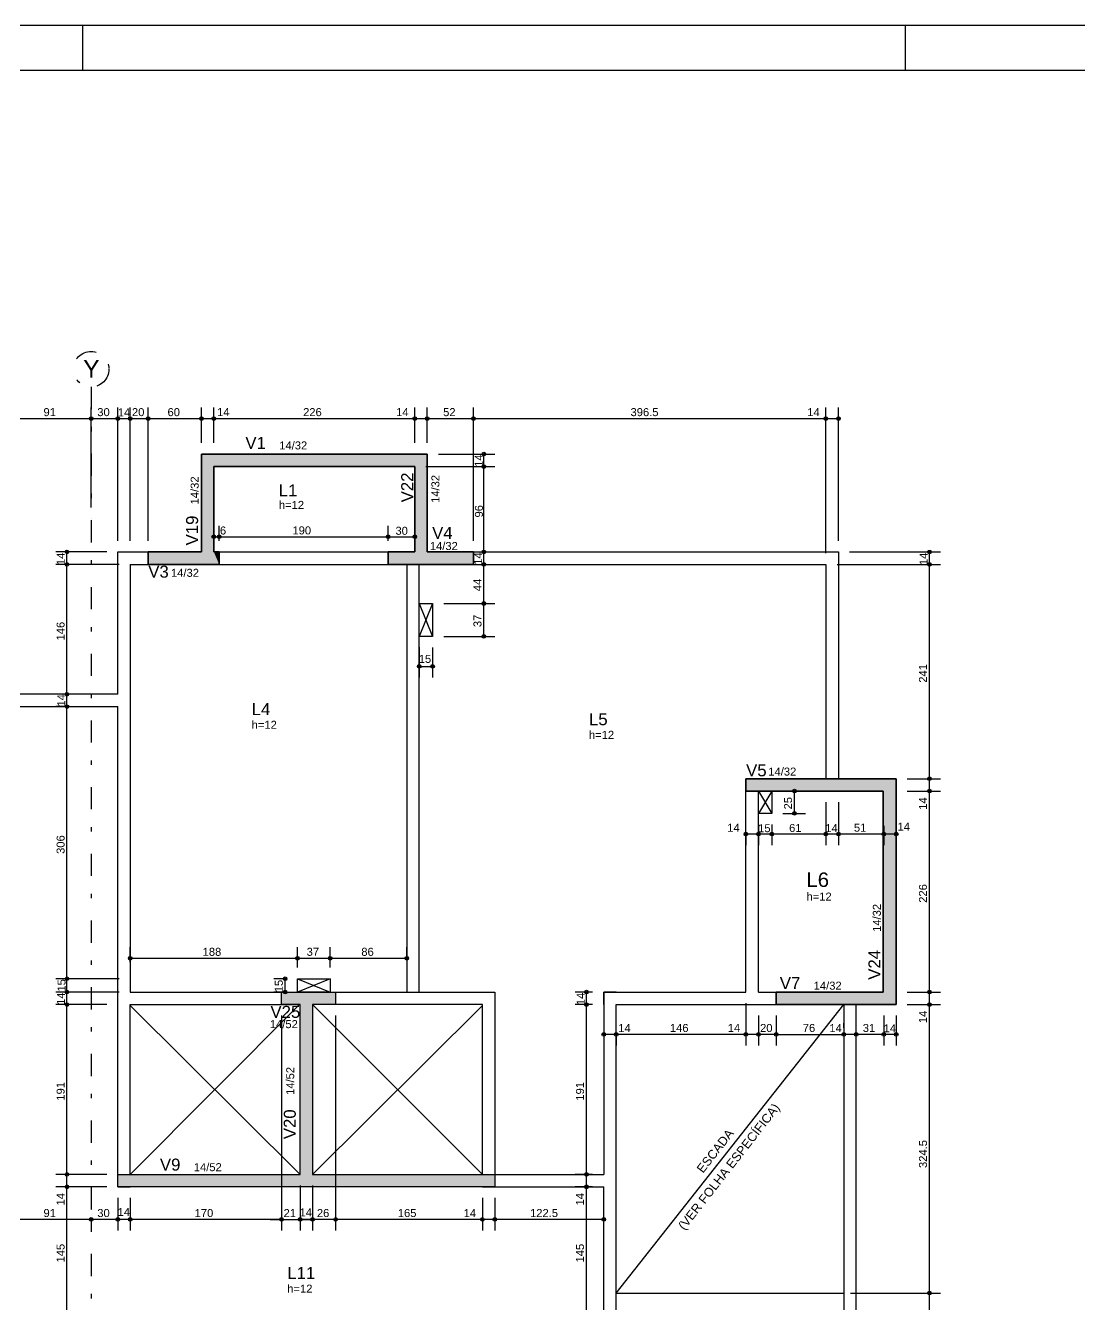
# Model space of a CAD drawing. Extents: x 0 to 119, y 0 to 84.
# Drawn here: x 25.12 to 48.82, y 55.34 to 84.1 of the extents above; entities that cross this region are included whole.
import ezdxf

# ---------------------------------------------------------------- set-up
doc = ezdxf.new("R2010")
doc.units = 0
doc.header["$MEASUREMENT"] = 0
doc.linetypes.add('ESTILO_TQS_0003', pattern=[1.5, 0.5, -0.4, 0.1, -0.5])
for name, color, linetype in [('10', 252, 'CONTINUOUS'), ('18', 6, 'CONTINUOUS'), ('25', 130, 'CONTINUOUS'), ('3', 7, 'CONTINUOUS'), ('32', 250, 'CONTINUOUS'), ('37', 7, 'CONTINUOUS'), ('38', 7, 'CONTINUOUS'), ('40', 7, 'CONTINUOUS'), ('7', 232, 'CONTINUOUS'), ('9', 8, 'CONTINUOUS')]:
    doc.layers.add(name, color=color, linetype=linetype)
doc.styles.add('TQS_ARIAL', font='arial.ttf')

msp = doc.modelspace()

# ---------------------------------------------------------------- linework, layer by layer
at = {"layer": '10', "color": 252, "linetype": 'Continuous'}
for p, q in [((34.351626, 71.98158), (33.97158, 71.98158)), ((34.27169, 71.101542), (33.97169, 70.361542)), ((33.97169, 71.101542), (34.27169, 70.361542)), ((41.901624, 66.881578), (41.601624, 66.381601)), ((41.601644, 66.881567), (41.901624, 66.381601)), ((31.971022, 62.661575), (31.231022, 62.36158)), ((31.231032, 62.66158), (31.971022, 62.361575)), ((27.47158, 58.26158), (31.28158, 62.08158)), ((31.29158, 58.26158), (27.47158, 62.06158)), ((35.39158, 58.26158), (31.57158, 62.08158)), ((31.57158, 58.26158), (35.39158, 62.06158)), ((38.401622, 55.59158), (43.521624, 62.081578)), ((38.401622, 55.59158), (43.521624, 55.59158))]:
    msp.add_line(p, q, dxfattribs=at)
for points in [[(33.97169, 70.361542), (33.97169, 71.101542), (34.27169, 71.101542), (34.27169, 70.361542), (33.97169, 70.361542)], [(41.901624, 66.381601), (41.601624, 66.381601), (41.601624, 66.881578), (41.901624, 66.881578), (41.901624, 66.381601)], [(31.231382, 62.661499), (31.971022, 62.661499), (31.971022, 62.361575), (31.231382, 62.361575), (31.231382, 62.661499)]]:
    msp.add_lwpolyline(points, dxfattribs=at)
at = {"layer": '18', "color": 6, "linetype": 'ESTILO_TQS_0003'}
msp.add_line((26.59158, 75.972553), (26.59158, 39.08876), dxfattribs=at)
msp.add_circle((26.59158, 76.372553), 0.4, dxfattribs=at)
at = {"layer": '25', "color": 130, "linetype": 'Continuous'}
for points in [[(35.19158, 72.26158), (35.19158, 71.98158), (33.27158, 71.98158), (33.27158, 72.26158), (33.87158, 72.26158), (33.87158, 74.18158), (29.35158, 74.18158), (29.35158, 72.26158), (29.47158, 72.26158), (29.47158, 71.98158), (27.87158, 71.98158), (27.87158, 72.26158), (29.07158, 72.26158), (29.07158, 74.46158), (34.15158, 74.46158), (34.15158, 72.26158), (35.19158, 72.26158)], [(41.321624, 67.16158), (44.70158, 67.16158), (44.70158, 62.08158), (42.001624, 62.08158), (42.001624, 62.36158), (44.411622, 62.36158), (44.411622, 66.88158), (41.321624, 66.88158), (41.321624, 67.161578)], [(30.87158, 62.36158), (32.09158, 62.36158), (32.09158, 62.08158), (31.57158, 62.08158), (31.57158, 58.26158), (35.67158, 58.26158), (35.67158, 57.98158), (27.19158, 57.98158), (27.19158, 58.26158), (31.29158, 58.26158), (31.29158, 62.08158), (30.87158, 62.08158), (30.87158, 62.36158)]]:
    msp.add_lwpolyline(points, dxfattribs=at)
for points in [[(29.07158, 72.26158), (29.07158, 74.46158), (29.35158, 74.18158)], [(29.35158, 74.18158), (29.07158, 74.46158), (34.15158, 74.46158)], [(33.87158, 74.18158), (29.35158, 74.18158), (34.15158, 74.46158)], [(33.87158, 72.26158), (34.15158, 74.46158), (34.15158, 72.26158)], [(33.87158, 74.18158), (34.15158, 74.46158), (33.87158, 72.26158)], [(29.35158, 72.26158), (29.07158, 72.26158), (29.35158, 74.18158)], [(27.87158, 72.26158), (29.07158, 72.26158), (27.87158, 71.98158)], [(29.07158, 72.26158), (29.47158, 71.98158), (27.87158, 71.98158)], [(29.47158, 71.98158), (29.07158, 72.26158), (29.35158, 72.26158)], [(29.47158, 72.26158), (29.47158, 71.98158), (29.35158, 72.26158)], [(33.27158, 71.98158), (33.27158, 72.26158), (33.87158, 72.26158)], [(33.27158, 71.98158), (33.87158, 72.26158), (35.19158, 71.98158)], [(33.87158, 72.26158), (34.15158, 72.26158), (35.19158, 71.98158)], [(35.19158, 71.98158), (34.15158, 72.26158), (35.19158, 72.26158)], [(41.321624, 66.88158), (41.321624, 67.16158), (44.411622, 66.88158)], [(41.321624, 67.16158), (44.70158, 67.16158), (44.411622, 66.88158)], [(44.411622, 66.88158), (44.70158, 67.16158), (44.411622, 62.36158)], [(44.70158, 67.16158), (44.70158, 62.08158), (44.411622, 62.36158)], [(31.29158, 62.08158), (30.87158, 62.08158), (32.09158, 62.36158)], [(32.09158, 62.36158), (30.87158, 62.08158), (30.87158, 62.36158)], [(31.57158, 62.08158), (31.29158, 62.08158), (32.09158, 62.36158)], [(32.09158, 62.36158), (32.09158, 62.08158), (31.57158, 62.08158)], [(44.411622, 62.36158), (44.70158, 62.08158), (42.001624, 62.08158)], [(42.001624, 62.08158), (42.001624, 62.36158), (44.411622, 62.36158)], [(31.57158, 58.26158), (31.29158, 58.26158), (31.57158, 62.08158)], [(31.29158, 58.26158), (31.29158, 62.08158), (31.57158, 62.08158)], [(27.19158, 58.26158), (31.29158, 58.26158), (27.19158, 57.98158)], [(31.29158, 58.26158), (35.67158, 57.98158), (27.19158, 57.98158)], [(35.67158, 57.98158), (31.29158, 58.26158), (31.57158, 58.26158)], [(35.67158, 58.26158), (35.67158, 57.98158), (31.57158, 58.26158)]]:
    msp.add_solid(points, dxfattribs=at)
at = {"layer": '3', "color": 7, "linetype": 'Continuous'}
for p, q in [((35.19158, 72.26158), (34.15158, 72.26158)), ((35.19158, 71.98158), (35.19158, 72.26158)), ((33.27158, 71.98158), (35.19558, 71.98158)), ((43.40158, 67.161578), (44.70158, 67.161578)), ((44.70158, 67.161578), (44.70158, 62.08158)), ((44.70158, 62.08158), (43.701624, 62.08158))]:
    msp.add_line(p, q, dxfattribs=at)
for points in [[(33.87158, 72.26158), (33.27158, 72.26158), (33.27158, 71.98158), (35.19158, 71.98158), (35.19158, 72.26158), (34.15158, 72.26158), (34.15158, 74.46158), (29.07158, 74.46158), (29.07158, 72.26158), (27.87158, 72.26158), (27.87158, 71.98158), (29.47158, 71.98158), (29.47158, 72.26158), (29.35158, 72.26158), (29.35158, 74.18158), (33.87158, 74.18158), (33.87158, 72.26158)], [(44.70158, 67.161578), (41.321624, 67.161578), (41.321624, 66.881578), (44.411622, 66.881578), (44.411622, 62.361578), (42.001624, 62.361578), (42.001624, 62.081578), (44.70158, 62.081578), (44.70158, 67.161578)], [(30.87158, 62.36158), (32.09158, 62.36158), (32.09158, 62.08158), (31.57158, 62.08158), (31.57158, 58.26158), (35.67158, 58.26158), (35.67158, 57.98158), (27.19158, 57.98158), (27.19158, 58.26158), (31.29158, 58.26158), (31.29158, 62.08158), (30.87158, 62.08158), (30.87158, 62.36158)]]:
    msp.add_lwpolyline(points, dxfattribs=at)
at = {"layer": '32', "color": 250, "linetype": 'Continuous'}
for p, q in [((26.59158, 73.260371), (26.59158, 75.51166)), ((26.59158, 73.510371), (26.59158, 75.51166)), ((27.19158, 72.51158), (27.19158, 75.51166)), ((27.19158, 72.51158), (27.19158, 75.51166)), ((27.47158, 72.51158), (27.47158, 75.51166)), ((27.47158, 72.51158), (27.47158, 75.51166)), ((27.593353, 75.543076), (27.593353, 75.543076)), ((27.87158, 72.51158), (27.87158, 75.51166)), ((27.87158, 72.51158), (27.87158, 75.51166)), ((29.07158, 74.71158), (29.07158, 75.51166)), ((29.07158, 74.71158), (29.07158, 75.51166)), ((29.35158, 74.71158), (29.35158, 75.51166)), ((29.35158, 74.71158), (29.35158, 75.51166)), ((33.87158, 74.71158), (33.87158, 75.51166)), ((33.87158, 74.71158), (33.87158, 75.51166)), ((34.15158, 74.71158), (34.15158, 75.51166)), ((34.15158, 74.71158), (34.15158, 75.51166)), ((35.19158, 72.51158), (35.19158, 75.51166)), ((35.19158, 72.51158), (35.19158, 75.51166)), ((43.12158, 72.23158), (43.12158, 75.51166)), ((43.12158, 72.23158), (43.12158, 75.51166)), ((43.40158, 72.51167), (43.40158, 75.51166)), ((24.77158, 75.26166), (26.59158, 75.26166)), ((26.59158, 75.26166), (27.19158, 75.26166)), ((27.19158, 75.26166), (27.47158, 75.26166)), ((27.47158, 75.26166), (27.87158, 75.26166)), ((27.87158, 75.26166), (29.07158, 75.26166)), ((29.07158, 75.26166), (29.35158, 75.26166)), ((29.35158, 75.26166), (33.87158, 75.26166)), ((33.87158, 75.26166), (34.15158, 75.26166)), ((34.15158, 75.26166), (35.19158, 75.26166)), ((35.19158, 75.26166), (43.12158, 75.26166)), ((43.12158, 75.26166), (43.40158, 75.26166)), ((29.07158, 74.46158), (29.07158, 74.46158)), ((29.07158, 74.46158), (29.07158, 74.46158)), ((29.35158, 74.46158), (29.35158, 74.46158)), ((29.35158, 74.46158), (29.35158, 74.46158)), ((33.87158, 74.46158), (33.87158, 74.46158)), ((33.87158, 74.46158), (33.87158, 74.46158)), ((34.15158, 74.46158), (34.15158, 74.46158)), ((34.15158, 74.46158), (34.15158, 74.46158)), ((34.15158, 74.46158), (34.15158, 74.46158)), ((34.40158, 74.46158), (35.675519, 74.46158)), ((35.425519, 74.18158), (35.425519, 74.46158)), ((33.87158, 74.18158), (33.87158, 74.18158)), ((33.87158, 74.18158), (33.87158, 74.18158)), ((34.12158, 74.18158), (35.675519, 74.18158)), ((34.12158, 74.18158), (35.675519, 74.18158)), ((35.425519, 72.26158), (35.425519, 74.18158)), ((26.59158, 73.260371), (26.59158, 73.260371)), ((26.59158, 73.010371), (26.59158, 73.010371)), ((29.47158, 72.51158), (29.47158, 72.851383)), ((29.47158, 72.51158), (29.47158, 72.851383)), ((33.27158, 72.51158), (33.27158, 72.851383)), ((33.27158, 72.51158), (33.27158, 72.851383)), ((33.87158, 72.75068), (33.87158, 72.851383)), ((29.35158, 72.601383), (29.47158, 72.601383)), ((29.35158, 72.601383), (29.35158, 72.601383)), ((29.47158, 72.601383), (33.27158, 72.601383)), ((33.27158, 72.601383), (33.87158, 72.601383)), ((33.87158, 72.50068), (33.87158, 72.50068)), ((26.94158, 72.26158), (25.798156, 72.26158)), ((26.048156, 71.98158), (26.048156, 72.26158)), ((27.19158, 72.26158), (27.19158, 72.26158)), ((27.19158, 72.26158), (27.19158, 72.26158)), ((27.19158, 72.26158), (27.19158, 72.26158)), ((27.47158, 72.26158), (27.47158, 72.26158)), ((27.47158, 72.26158), (27.47158, 72.26158)), ((27.87158, 72.26158), (27.87158, 72.26158)), ((27.87158, 72.26158), (27.87158, 72.26158)), ((29.47158, 72.26158), (29.47158, 72.26158)), ((29.47158, 72.26158), (29.47158, 72.26158)), ((33.27158, 72.26158), (33.27158, 72.26158)), ((33.27158, 72.26158), (33.27158, 72.26158)), ((35.19158, 72.26158), (35.19158, 72.26158)), ((35.19158, 72.26158), (35.19158, 72.26158)), ((35.19158, 72.26158), (35.19158, 72.26158)), ((35.221319, 72.26167), (35.221319, 72.26167)), ((35.425519, 71.98158), (35.425519, 72.26167)), ((35.44158, 72.26158), (35.675519, 72.26158)), ((35.471319, 72.26167), (35.675519, 72.26167)), ((43.40158, 72.26167), (43.40158, 72.26167)), ((43.40158, 72.26167), (43.40158, 72.26167)), ((43.65158, 72.26167), (45.69786, 72.26167)), ((45.44786, 71.98158), (45.44786, 72.26167)), ((27.22158, 71.98158), (25.798156, 71.98158)), ((27.22158, 71.98158), (25.798156, 71.98158)), ((26.048156, 69.06158), (26.048156, 71.98158)), ((27.47158, 71.98158), (27.47158, 71.98158)), ((27.47158, 71.98158), (27.47158, 71.98158)), ((35.070832, 71.98158), (35.070832, 71.98158)), ((35.226912, 71.98158), (35.226912, 71.98158)), ((35.320832, 71.98158), (35.675519, 71.98158)), ((35.425519, 71.101542), (35.425519, 71.98158)), ((35.476912, 71.98158), (35.675519, 71.98158)), ((43.12158, 71.98158), (43.12158, 71.98158)), ((43.12158, 71.98158), (43.12158, 71.98158)), ((43.12158, 71.98158), (43.12158, 71.98158)), ((43.12158, 71.98158), (43.12158, 71.98158)), ((43.37158, 71.98158), (45.69786, 71.98158)), ((43.37158, 71.98158), (45.69786, 71.98158)), ((45.44786, 67.16158), (45.44786, 71.98158)), ((34.27169, 71.101542), (34.27169, 71.101542)), ((34.27169, 71.101542), (34.27169, 71.101542)), ((34.52169, 71.101542), (35.675519, 71.101542)), ((34.52169, 71.101542), (35.675519, 71.101542)), ((35.425519, 70.361542), (35.425519, 71.101542)), ((33.97158, 70.371561), (33.97158, 70.371561)), ((34.27169, 70.361542), (34.27169, 70.361542)), ((34.27169, 70.361542), (34.27169, 70.361542)), ((34.52169, 70.361542), (35.675519, 70.361542)), ((33.97158, 70.121561), (33.97158, 69.438182)), ((34.27169, 70.111542), (34.27169, 69.438182)), ((33.97158, 69.688182), (34.27169, 69.688182)), ((25.888776, 69.06158), (25.798156, 69.06158)), ((26.006917, 69.06158), (25.798156, 69.06158)), ((26.048156, 68.78158), (26.048156, 69.06158)), ((26.138776, 69.06158), (26.138776, 69.06158)), ((26.256917, 69.06158), (26.256917, 69.06158)), ((25.98158, 68.78158), (25.798156, 68.78158)), ((25.98158, 68.78158), (25.98158, 68.78158)), ((26.048156, 62.66158), (26.048156, 68.78158)), ((26.23158, 68.78158), (26.298156, 68.78158)), ((26.23158, 68.78158), (26.23158, 68.78158)), ((44.701447, 67.16158), (44.701447, 67.16158)), ((44.701447, 67.16158), (44.701447, 67.16158)), ((44.951447, 67.16158), (45.69786, 67.16158)), ((44.951447, 67.16158), (45.69786, 67.16158)), ((45.44786, 66.881578), (45.44786, 67.16158)), ((41.901624, 66.881601), (41.901624, 66.881601)), ((42.151624, 66.881601), (42.661971, 66.881601)), ((42.411971, 66.381601), (42.411971, 66.881601)), ((43.12158, 66.881578), (43.12158, 66.881578)), ((43.12158, 66.881578), (43.12158, 66.881578)), ((43.40158, 66.881578), (43.40158, 66.881578)), ((43.40158, 66.881578), (43.40158, 66.881578)), ((44.701447, 66.881578), (44.701447, 66.881578)), ((44.701447, 66.881578), (44.701447, 66.881578)), ((44.951447, 66.881578), (45.69786, 66.881578)), ((44.951447, 66.881578), (45.69786, 66.881578)), ((45.44786, 62.361578), (45.44786, 66.881578)), ((43.12158, 66.631578), (43.12158, 65.664584)), ((43.12158, 66.631578), (43.12158, 65.664584)), ((43.40158, 66.631578), (43.40158, 65.664584)), ((43.40158, 66.631578), (43.40158, 65.664584)), ((41.601624, 66.381601), (41.601624, 66.381601)), ((41.901624, 66.381601), (41.901624, 66.381601)), ((41.901624, 66.381601), (41.901624, 66.381601)), ((41.901624, 66.381601), (41.901624, 66.381601)), ((42.151624, 66.381601), (42.661971, 66.381601)), ((44.421447, 66.348094), (44.421447, 66.348094)), ((44.421447, 66.348094), (44.421447, 66.348094)), ((44.701447, 66.295662), (44.701447, 66.295662)), ((41.321624, 66.115581), (41.321624, 66.115581)), ((41.601624, 65.914584), (41.321624, 65.914584)), ((41.601624, 66.133617), (41.601624, 66.133617)), ((41.601624, 66.131601), (41.601624, 65.664584)), ((41.901624, 65.914584), (41.601624, 65.914584)), ((41.601624, 65.883617), (41.601624, 65.664584)), ((41.901624, 66.131601), (41.901624, 65.664584)), ((41.901624, 66.131601), (41.901624, 65.664584)), ((43.12158, 65.914584), (41.901624, 65.914584)), ((43.40158, 65.914584), (43.12158, 65.914584)), ((44.421447, 65.914584), (43.40158, 65.914584)), ((44.421447, 66.098094), (44.421447, 65.664584)), ((44.421447, 66.098094), (44.421447, 65.664584)), ((44.701447, 65.914584), (44.421447, 65.914584)), ((44.701447, 66.045662), (44.701447, 65.664584)), ((41.321624, 65.865581), (41.321624, 65.664584)), ((27.47158, 63.037585), (27.47158, 63.373258)), ((31.231032, 62.91158), (31.231032, 63.373258)), ((31.231382, 62.911499), (31.231382, 63.373258)), ((31.971022, 62.911575), (31.971022, 63.373258)), ((31.971022, 62.911575), (31.971022, 63.373258)), ((33.69158, 63.16123), (33.69158, 63.373258)), ((27.47158, 63.123258), (31.231382, 63.123258)), ((31.231032, 63.123258), (31.971022, 63.123258)), ((31.971022, 63.123258), (33.69158, 63.123258)), ((27.47158, 62.787585), (27.47158, 62.787585)), ((33.69158, 62.91123), (33.69158, 62.91123)), ((27.22158, 62.66158), (25.798156, 62.66158)), ((27.22158, 62.66158), (25.798156, 62.66158)), ((26.048156, 62.36158), (26.048156, 62.66158)), ((27.47158, 62.66158), (27.47158, 62.66158)), ((27.47158, 62.66158), (27.47158, 62.66158)), ((30.981032, 62.66158), (30.70357, 62.66158)), ((30.95357, 62.36158), (30.95357, 62.66158)), ((31.231032, 62.66158), (31.231032, 62.66158)), ((31.231032, 62.66158), (31.231032, 62.66158)), ((31.231382, 62.661499), (31.231382, 62.661499)), ((31.971022, 62.661575), (31.971022, 62.661575)), ((31.971022, 62.661575), (31.971022, 62.661575)), ((26.94158, 62.36158), (25.798156, 62.36158)), ((27.22158, 62.36158), (25.798156, 62.36158)), ((26.048156, 62.08158), (26.048156, 62.36158)), ((27.19158, 62.36158), (27.19158, 62.36158)), ((27.47158, 62.36158), (27.47158, 62.36158)), ((30.981022, 62.36158), (30.70357, 62.36158)), ((31.231022, 62.36158), (31.231022, 62.36158)), ((37.871624, 62.36158), (37.482143, 62.36158)), ((37.732143, 62.08158), (37.732143, 62.36158)), ((38.121624, 62.36158), (38.121624, 62.36158)), ((41.321624, 62.36158), (41.321624, 62.36158)), ((44.701447, 62.361578), (44.701447, 62.361578)), ((44.701447, 62.361578), (44.701447, 62.361578)), ((44.951447, 62.361578), (45.69786, 62.361578)), ((44.951447, 62.361578), (45.69786, 62.361578)), ((45.44786, 62.081578), (45.44786, 62.361578)), ((26.94158, 62.08158), (25.798156, 62.08158)), ((26.94158, 62.08158), (25.798156, 62.08158)), ((26.048156, 58.26158), (26.048156, 62.08158)), ((27.19158, 62.08158), (27.19158, 62.08158)), ((27.19158, 62.08158), (27.19158, 62.08158)), ((30.87158, 62.08158), (30.87158, 62.08158)), ((30.87158, 62.08158), (30.87158, 62.08158)), ((32.09158, 62.08158), (32.09158, 62.08158)), ((32.09158, 62.08158), (32.09158, 62.08158)), ((37.871624, 62.08158), (37.482143, 62.08158)), ((37.871624, 62.08158), (37.482143, 62.08158)), ((37.732143, 58.26158), (37.732143, 62.08158)), ((38.121624, 62.08158), (38.121624, 62.08158)), ((38.121624, 62.08158), (38.121624, 62.08158)), ((41.321624, 62.11158), (41.321624, 61.16063)), ((41.321624, 62.08158), (41.321624, 62.08158)), ((41.601624, 62.08158), (41.601624, 62.08158)), ((41.601624, 62.08158), (41.601624, 62.08158)), ((42.001624, 62.081578), (42.001624, 62.081578)), ((42.001624, 62.081578), (42.001624, 62.081578)), ((43.521624, 62.081578), (43.521624, 62.081578)), ((44.421447, 62.081578), (44.421447, 62.081578)), ((44.421447, 62.081578), (44.421447, 62.081578)), ((44.701447, 62.081578), (44.701447, 62.081578)), ((44.701447, 62.081578), (44.701447, 62.081578)), ((44.701447, 62.081578), (44.701447, 62.081578)), ((44.951447, 62.081578), (45.69786, 62.081578)), ((44.951447, 62.081578), (45.69786, 62.081578)), ((45.44786, 55.59158), (45.44786, 62.081578)), ((30.87158, 61.83158), (30.87158, 56.997906)), ((30.87158, 61.83158), (30.87158, 56.997906)), ((32.09158, 61.83158), (32.09158, 56.997906)), ((32.09158, 61.83158), (32.09158, 56.997906)), ((38.121624, 61.676973), (38.121624, 61.676973)), ((38.401624, 61.652448), (38.401624, 61.652448)), ((38.401624, 61.652448), (38.401624, 61.652448)), ((41.321624, 61.83158), (41.321624, 61.16063)), ((41.601624, 61.83158), (41.601624, 61.16063)), ((41.601624, 61.83158), (41.601624, 61.16063)), ((42.001624, 61.831578), (42.001624, 61.16063)), ((42.001624, 61.831578), (42.001624, 61.16063)), ((43.521624, 61.831578), (43.521624, 61.16063)), ((43.521624, 61.560565), (43.521624, 61.66063)), ((43.801624, 61.625676), (43.801624, 61.66063)), ((43.801624, 61.423422), (43.801624, 61.66063)), ((44.421447, 61.831578), (44.421447, 61.16063)), ((44.421447, 61.831578), (44.421447, 61.16063)), ((44.701447, 61.831578), (44.701447, 61.16063)), ((38.121624, 61.426973), (38.121624, 61.16063)), ((38.401624, 61.41063), (38.121624, 61.41063)), ((41.321624, 61.41063), (38.401624, 61.41063)), ((38.401624, 61.402448), (38.401624, 61.16063)), ((38.401624, 61.402448), (38.401624, 61.16063)), ((41.601624, 61.41063), (41.321624, 61.41063)), ((42.001624, 61.41063), (41.601624, 61.41063)), ((42.001624, 61.41063), (43.521624, 61.41063)), ((43.801624, 61.41063), (43.521624, 61.41063)), ((43.521624, 61.310565), (43.521624, 61.310565)), ((44.421447, 61.41063), (43.801624, 61.41063)), ((43.801624, 61.375676), (43.801624, 61.375676)), ((44.701447, 61.41063), (44.421447, 61.41063)), ((43.801624, 61.173422), (43.801624, 61.173422)), ((26.94158, 58.26158), (25.798156, 58.26158)), ((26.94158, 58.26158), (25.798156, 58.26158)), ((26.048156, 57.98158), (26.048156, 58.26158)), ((27.19158, 58.26158), (27.19158, 58.26158)), ((27.19158, 58.26158), (27.19158, 58.26158)), ((31.29158, 58.26158), (31.29158, 58.26158)), ((31.57158, 58.26158), (31.57158, 58.26158)), ((37.871624, 58.26158), (37.482143, 58.26158)), ((37.871624, 58.26158), (37.482143, 58.26158)), ((37.732143, 57.98158), (37.732143, 58.26158)), ((38.121624, 58.26158), (38.121624, 58.26158)), ((38.121624, 58.26158), (38.121624, 58.26158)), ((26.94158, 57.98158), (25.798156, 57.98158)), ((26.94158, 57.98158), (25.798156, 57.98158)), ((26.048156, 55.08158), (26.048156, 57.98158)), ((27.19158, 57.98158), (27.19158, 57.98158)), ((27.19158, 57.98158), (27.19158, 57.98158)), ((27.19158, 57.98158), (27.19158, 57.98158)), ((27.19158, 57.98158), (27.19158, 57.98158)), ((27.47158, 57.98158), (27.47158, 57.98158)), ((27.47158, 57.98158), (27.47158, 57.98158)), ((31.29158, 58.01158), (31.29158, 56.997906)), ((31.29158, 57.98158), (31.29158, 57.98158)), ((31.57158, 58.01158), (31.57158, 56.997906)), ((31.57158, 57.98158), (31.57158, 57.98158)), ((35.39158, 57.98158), (35.39158, 57.98158)), ((35.39158, 57.98158), (35.39158, 57.98158)), ((35.67158, 57.98158), (35.67158, 57.98158)), ((35.67158, 57.98158), (35.67158, 57.98158)), ((37.871624, 57.98158), (37.482143, 57.98158)), ((37.871624, 57.98158), (37.482143, 57.98158)), ((37.732143, 55.08158), (37.732143, 57.98158)), ((38.121624, 57.98158), (38.121624, 57.98158)), ((38.121624, 57.98158), (38.121624, 57.98158)), ((26.59158, 57.530656), (26.59158, 57.530656)), ((27.19158, 57.73158), (27.19158, 56.997906)), ((27.19158, 57.73158), (27.19158, 56.997906)), ((27.47158, 57.73158), (27.47158, 56.997906)), ((27.47158, 57.73158), (27.47158, 56.997906)), ((31.29158, 57.73158), (31.29158, 56.997906)), ((31.57158, 57.73158), (31.57158, 56.997906)), ((35.39158, 57.73158), (35.39158, 56.997906)), ((35.39158, 57.73158), (35.39158, 56.997906)), ((35.67158, 57.73158), (35.67158, 56.997906)), ((35.67158, 57.73158), (35.67158, 56.997906)), ((26.59158, 57.247906), (24.77158, 57.247906)), ((26.59158, 57.461704), (26.59158, 57.461704)), ((26.59158, 57.280656), (26.59158, 56.997906)), ((27.19158, 57.247906), (26.59158, 57.247906)), ((27.47158, 57.247906), (27.19158, 57.247906)), ((30.87158, 57.247906), (27.47158, 57.247906)), ((30.62158, 57.247906), (31.54158, 57.247906)), ((31.57158, 57.247906), (31.29158, 57.247906)), ((32.34158, 57.247906), (31.32158, 57.247906)), ((35.39158, 57.247906), (32.09158, 57.247906)), ((35.67158, 57.247906), (35.39158, 57.247906)), ((38.121624, 57.247906), (35.67158, 57.247906)), ((38.121624, 57.483832), (38.121624, 57.497906)), ((26.59158, 57.211704), (26.59158, 56.997906)), ((38.121624, 57.233832), (38.121624, 57.233832)), ((45.44786, 54.83158), (45.44786, 55.84158)), ((43.421624, 55.59158), (43.421624, 55.59158)), ((43.421624, 55.59158), (43.421624, 55.59158)), ((43.671624, 55.59158), (45.69786, 55.59158)), ((43.671624, 55.59158), (45.69786, 55.59158))]:
    msp.add_line(p, q, dxfattribs=at)
for centre, radius in [((26.59158, 75.26166), 0.041625), ((26.59158, 75.26166), 0.041625), ((26.59158, 75.26166), 0.02075), ((26.59158, 75.26166), 0.02075), ((27.19158, 75.26166), 0.041625), ((27.19158, 75.26166), 0.041625), ((27.19158, 75.26166), 0.02075), ((27.19158, 75.26166), 0.02075), ((27.47158, 75.26166), 0.041625), ((27.47158, 75.26166), 0.041625), ((27.47158, 75.26166), 0.02075), ((27.47158, 75.26166), 0.02075), ((27.87158, 75.26166), 0.041625), ((27.87158, 75.26166), 0.041625), ((27.87158, 75.26166), 0.02075), ((27.87158, 75.26166), 0.02075), ((29.07158, 75.26166), 0.041625), ((29.07158, 75.26166), 0.041625), ((29.07158, 75.26166), 0.02075), ((29.07158, 75.26166), 0.02075), ((29.35158, 75.26166), 0.041625), ((29.35158, 75.26166), 0.041625), ((29.35158, 75.26166), 0.02075), ((29.35158, 75.26166), 0.02075), ((33.87158, 75.26166), 0.041625), ((33.87158, 75.26166), 0.041625), ((33.87158, 75.26166), 0.02075), ((33.87158, 75.26166), 0.02075), ((34.15158, 75.26166), 0.041625), ((34.15158, 75.26166), 0.041625), ((34.15158, 75.26166), 0.02075), ((34.15158, 75.26166), 0.02075), ((35.19158, 75.26166), 0.041625), ((35.19158, 75.26166), 0.041625), ((35.19158, 75.26166), 0.02075), ((35.19158, 75.26166), 0.02075), ((43.12158, 75.26166), 0.041625), ((43.12158, 75.26166), 0.041625), ((43.12158, 75.26166), 0.02075), ((43.12158, 75.26166), 0.02075), ((43.40158, 75.26166), 0.041625), ((43.40158, 75.26166), 0.02075), ((35.425519, 74.46158), 0.041625), ((35.425519, 74.18158), 0.041625), ((35.425519, 74.18158), 0.041625), ((35.425519, 74.46158), 0.02075), ((35.425519, 74.18158), 0.02075), ((35.425519, 74.18158), 0.02075), ((29.35158, 72.601383), 0.041625), ((29.35158, 72.601383), 0.02075), ((29.47158, 72.601383), 0.041625), ((29.47158, 72.601383), 0.041625), ((29.47158, 72.601383), 0.02075), ((29.47158, 72.601383), 0.02075), ((33.27158, 72.601383), 0.041625), ((33.27158, 72.601383), 0.041625), ((33.27158, 72.601383), 0.02075), ((33.27158, 72.601383), 0.02075), ((33.87158, 72.601383), 0.041625), ((33.87158, 72.601383), 0.02075), ((26.048156, 72.26158), 0.041625), ((26.048156, 72.26158), 0.02075), ((35.425519, 72.26167), 0.041625), ((35.425519, 72.26158), 0.041625), ((35.425519, 72.26167), 0.02075), ((35.425519, 72.26158), 0.02075), ((45.44786, 72.26167), 0.041625), ((45.44786, 72.26167), 0.02075), ((26.048156, 71.98158), 0.041625), ((26.048156, 71.98158), 0.041625), ((26.048156, 71.98158), 0.02075), ((26.048156, 71.98158), 0.02075), ((35.425519, 71.98158), 0.041625), ((35.425519, 71.98158), 0.041625), ((35.425519, 71.98158), 0.02075), ((35.425519, 71.98158), 0.02075), ((45.44786, 71.98158), 0.041625), ((45.44786, 71.98158), 0.041625), ((45.44786, 71.98158), 0.02075), ((45.44786, 71.98158), 0.02075), ((35.425519, 71.101542), 0.041625), ((35.425519, 71.101542), 0.041625), ((35.425519, 71.101542), 0.02075), ((35.425519, 71.101542), 0.02075), ((35.425519, 70.361542), 0.041625), ((35.425519, 70.361542), 0.02075), ((33.97158, 69.688182), 0.041625), ((33.97158, 69.688182), 0.02075), ((34.27169, 69.688182), 0.041625), ((34.27169, 69.688182), 0.02075), ((26.048156, 69.06158), 0.041625), ((26.048156, 69.06158), 0.041625), ((26.048156, 69.06158), 0.02075), ((26.048156, 69.06158), 0.02075), ((26.048156, 68.78158), 0.041625), ((26.048156, 68.78158), 0.041625), ((26.048156, 68.78158), 0.02075), ((26.048156, 68.78158), 0.02075), ((45.44786, 67.16158), 0.041625), ((45.44786, 67.16158), 0.041625), ((45.44786, 67.16158), 0.02075), ((45.44786, 67.16158), 0.02075), ((42.411971, 66.881601), 0.041625), ((42.411971, 66.881601), 0.02075), ((45.44786, 66.881578), 0.041625), ((45.44786, 66.881578), 0.041625), ((45.44786, 66.881578), 0.02075), ((45.44786, 66.881578), 0.02075), ((42.411971, 66.381601), 0.041625), ((42.411971, 66.381601), 0.02075), ((41.321624, 65.914584), 0.041625), ((41.321624, 65.914584), 0.02075), ((41.601624, 65.914584), 0.041625), ((41.601624, 65.914584), 0.041625), ((41.601624, 65.914584), 0.02075), ((41.601624, 65.914584), 0.02075), ((41.901624, 65.914584), 0.041625), ((41.901624, 65.914584), 0.041625), ((41.901624, 65.914584), 0.02075), ((41.901624, 65.914584), 0.02075), ((43.12158, 65.914584), 0.041625), ((43.12158, 65.914584), 0.041625), ((43.12158, 65.914584), 0.02075), ((43.12158, 65.914584), 0.02075), ((43.40158, 65.914584), 0.041625), ((43.40158, 65.914584), 0.041625), ((43.40158, 65.914584), 0.02075), ((43.40158, 65.914584), 0.02075), ((44.421447, 65.914584), 0.041625), ((44.421447, 65.914584), 0.041625), ((44.421447, 65.914584), 0.02075), ((44.421447, 65.914584), 0.02075), ((44.701447, 65.914584), 0.041625), ((44.701447, 65.914584), 0.02075), ((27.47158, 63.123258), 0.041625), ((27.47158, 63.123258), 0.02075), ((31.231032, 63.123258), 0.041625), ((31.231382, 63.123258), 0.041625), ((31.231032, 63.123258), 0.02075), ((31.231382, 63.123258), 0.02075), ((31.971022, 63.123258), 0.041625), ((31.971022, 63.123258), 0.041625), ((31.971022, 63.123258), 0.02075), ((31.971022, 63.123258), 0.02075), ((33.69158, 63.123258), 0.041625), ((33.69158, 63.123258), 0.02075), ((26.048156, 62.66158), 0.041625), ((26.048156, 62.66158), 0.041625), ((26.048156, 62.66158), 0.02075), ((26.048156, 62.66158), 0.02075), ((30.95357, 62.66158), 0.041625), ((30.95357, 62.66158), 0.02075), ((26.048156, 62.36158), 0.041625), ((26.048156, 62.36158), 0.041625), ((26.048156, 62.36158), 0.02075), ((26.048156, 62.36158), 0.02075), ((30.95357, 62.36158), 0.041625), ((30.95357, 62.36158), 0.02075), ((37.732143, 62.36158), 0.041625), ((37.732143, 62.36158), 0.02075), ((45.44786, 62.361578), 0.041625), ((45.44786, 62.361578), 0.041625), ((45.44786, 62.361578), 0.02075), ((45.44786, 62.361578), 0.02075), ((26.048156, 62.08158), 0.041625), ((26.048156, 62.08158), 0.041625), ((26.048156, 62.08158), 0.02075), ((26.048156, 62.08158), 0.02075), ((37.732143, 62.08158), 0.041625), ((37.732143, 62.08158), 0.041625), ((37.732143, 62.08158), 0.02075), ((37.732143, 62.08158), 0.02075), ((45.44786, 62.081578), 0.041625), ((45.44786, 62.081578), 0.041625), ((45.44786, 62.081578), 0.02075), ((45.44786, 62.081578), 0.02075), ((38.121624, 61.41063), 0.041625), ((38.121624, 61.41063), 0.02075), ((38.401624, 61.41063), 0.041625), ((38.401624, 61.41063), 0.041625), ((38.401624, 61.41063), 0.02075), ((38.401624, 61.41063), 0.02075), ((41.321624, 61.41063), 0.041625), ((41.321624, 61.41063), 0.041625), ((41.321624, 61.41063), 0.02075), ((41.321624, 61.41063), 0.02075), ((41.601624, 61.41063), 0.041625), ((41.601624, 61.41063), 0.041625), ((41.601624, 61.41063), 0.02075), ((41.601624, 61.41063), 0.02075), ((42.001624, 61.41063), 0.041625), ((42.001624, 61.41063), 0.041625), ((42.001624, 61.41063), 0.02075), ((42.001624, 61.41063), 0.02075), ((43.521624, 61.41063), 0.041625), ((43.521624, 61.41063), 0.041625), ((43.521624, 61.41063), 0.02075), ((43.521624, 61.41063), 0.02075), ((43.801624, 61.41063), 0.041625), ((43.801624, 61.41063), 0.041625), ((43.801624, 61.41063), 0.02075), ((43.801624, 61.41063), 0.02075), ((44.421447, 61.41063), 0.041625), ((44.421447, 61.41063), 0.041625), ((44.421447, 61.41063), 0.02075), ((44.421447, 61.41063), 0.02075), ((44.701447, 61.41063), 0.041625), ((44.701447, 61.41063), 0.02075), ((26.048156, 58.26158), 0.041625), ((26.048156, 58.26158), 0.041625), ((26.048156, 58.26158), 0.02075), ((26.048156, 58.26158), 0.02075), ((37.732143, 58.26158), 0.041625), ((37.732143, 58.26158), 0.041625), ((37.732143, 58.26158), 0.02075), ((37.732143, 58.26158), 0.02075), ((26.048156, 57.98158), 0.041625), ((26.048156, 57.98158), 0.041625), ((26.048156, 57.98158), 0.02075), ((26.048156, 57.98158), 0.02075), ((37.732143, 57.98158), 0.041625), ((37.732143, 57.98158), 0.041625), ((37.732143, 57.98158), 0.02075), ((37.732143, 57.98158), 0.02075), ((26.59158, 57.247906), 0.041625), ((26.59158, 57.247906), 0.041625), ((26.59158, 57.247906), 0.02075), ((26.59158, 57.247906), 0.02075), ((27.19158, 57.247906), 0.041625), ((27.19158, 57.247906), 0.041625), ((27.19158, 57.247906), 0.02075), ((27.19158, 57.247906), 0.02075), ((27.47158, 57.247906), 0.041625), ((27.47158, 57.247906), 0.041625), ((27.47158, 57.247906), 0.02075), ((27.47158, 57.247906), 0.02075), ((30.87158, 57.247906), 0.041625), ((30.87158, 57.247906), 0.04), ((30.87158, 57.247906), 0.02075), ((30.87158, 57.247906), 0.02), ((31.29158, 57.247906), 0.041625), ((31.29158, 57.247906), 0.04), ((31.29158, 57.247906), 0.02075), ((31.29158, 57.247906), 0.02), ((31.57158, 57.247906), 0.041625), ((31.57158, 57.247906), 0.04), ((31.57158, 57.247906), 0.02075), ((31.57158, 57.247906), 0.02), ((32.09158, 57.247906), 0.041625), ((32.09158, 57.247906), 0.04), ((32.09158, 57.247906), 0.02075), ((32.09158, 57.247906), 0.02), ((35.39158, 57.247906), 0.041625), ((35.39158, 57.247906), 0.041625), ((35.39158, 57.247906), 0.02075), ((35.39158, 57.247906), 0.02075), ((35.67158, 57.247906), 0.041625), ((35.67158, 57.247906), 0.041625), ((35.67158, 57.247906), 0.02075), ((35.67158, 57.247906), 0.02075), ((38.121624, 57.247906), 0.041625), ((38.121624, 57.247906), 0.02075), ((45.44786, 55.59158), 0.041625), ((45.44786, 55.59158), 0.04), ((45.44786, 55.59158), 0.02075), ((45.44786, 55.59158), 0.02)]:
    msp.add_circle(centre, radius, dxfattribs=at)
at = {"layer": '40', "linetype": 'Continuous'}
for p, q in [((118.9, 84.099998), (0, 84.100001)), ((26.4, 84.099999), (26.4, 83.099999)), ((44.9, 84.099999), (44.9, 83.099999))]:
    msp.add_line(p, q, dxfattribs=at)
at = {"layer": '7', "color": 232, "linetype": 'Continuous'}
msp.add_line((3, 83.100001), (117.9, 83.099998), dxfattribs=at)
at = {"layer": '9', "color": 8, "linetype": 'Continuous'}
for p, q in [((27.19158, 72.26158), (29.07158, 72.26158)), ((27.19158, 69.06158), (27.19158, 72.26158)), ((29.35158, 72.26158), (33.87158, 72.26158)), ((34.15158, 72.26167), (43.40158, 72.26167)), ((43.40158, 72.26167), (43.40158, 67.161578)), ((27.47158, 71.98158), (33.69158, 71.98158)), ((33.69158, 71.98158), (33.69158, 62.36158)), ((33.97158, 62.36158), (33.97158, 71.98158)), ((24.77158, 68.78158), (27.19158, 68.78158)), ((27.19158, 57.98158), (27.19158, 68.78158)), ((41.601624, 62.36158), (41.601624, 66.88158)), ((33.69158, 62.36158), (33.97158, 62.36158)), ((38.121624, 62.08158), (38.121624, 62.36158)), ((38.121624, 62.36158), (41.321624, 62.36158)), ((41.601624, 62.36158), (43.801624, 62.36158)), ((27.47158, 58.26158), (27.47158, 62.08158)), ((27.47158, 62.08158), (31.28158, 62.08158)), ((38.401624, 50.96158), (38.401624, 62.08158)), ((38.401624, 57.98158), (38.401624, 58.26158)), ((27.19158, 57.98158), (27.47158, 57.98158)), ((38.121624, 52.16158), (38.121624, 57.98158))]:
    msp.add_line(p, q, dxfattribs=at)
for points in [[(27.19158, 69.06158), (24.77158, 69.06158), (24.77158, 72.26158)], [(27.47158, 71.98158), (27.47158, 62.36158), (35.67158, 62.36158), (35.67158, 62.08158)], [(33.97158, 71.98158), (43.12158, 71.98158), (43.12158, 67.161578)], [(41.321624, 66.88158), (41.321624, 67.161578), (43.12158, 67.161578)], [(41.321624, 62.36158), (41.321624, 66.881578), (41.321624, 66.88158)], [(43.40158, 66.88158), (41.601624, 66.88158)], [(35.39158, 62.36158), (35.67158, 62.36158), (35.67158, 58.26158), (38.121624, 58.26158)], [(38.401624, 62.36158), (38.121624, 62.36158), (38.121624, 58.26158)], [(35.39158, 58.26158), (35.39158, 62.08158), (31.57158, 62.08158)], [(38.401624, 62.08158), (43.521624, 62.08158), (43.521624, 50.96158)], [(43.801624, 50.96158), (43.801624, 50.96158), (43.801624, 62.08158)], [(35.39158, 57.98158), (35.67158, 57.98158), (38.121624, 57.98158)]]:
    msp.add_lwpolyline(points, dxfattribs=at)

# ---------------------------------------------------------------- texts
at = {"layer": '10', "color": 252, "linetype": 'Continuous', "style": 'TQS_ARIAL'}
for s, p in [('(VER FOLHA ESPECÍFICA)', (39.936166, 56.992724)), ('ESCADA', (40.354163, 58.274595))]:
    msp.add_text(s, height=0.2, rotation=52, dxfattribs=at).set_placement(p)
at = {"layer": '18', "color": 6, "linetype": 'ESTILO_TQS_0003', "style": 'TQS_ARIAL'}
msp.add_text('Y', height=0.4, dxfattribs=at).set_placement((26.409707, 76.1813))
at = {"layer": '32', "color": 250, "linetype": 'Continuous', "style": 'TQS_ARIAL'}
for s, p in [('91', (25.51958, 75.31566)), ('30', (26.72958, 75.31566)), ('14', (27.190583, 75.309725)), ('20', (27.50958, 75.31566)), ('60', (28.30958, 75.31566)), ('14', (29.424432, 75.317497)), ('226', (31.35958, 75.31566)), ('14', (33.45158, 75.31566)), ('52', (34.50958, 75.31566)), ('396.5', (38.72458, 75.31566)), ('14', (42.70158, 75.31566)), ('6', (29.48804, 72.652902)), ('190', (31.11958, 72.655383)), ('30', (33.437117, 72.647368)), ('15', (33.961215, 69.76579)), ('14', (44.731755, 65.99223)), ('14', (40.901624, 65.968584)), ('15', (41.595836, 65.957304)), ('61', (42.292682, 65.96303)), ('14', (43.106794, 65.960618)), ('51', (43.749514, 65.968584)), ('188', (29.099481, 63.177258)), ('37', (31.439027, 63.177258)), ('86', (32.669301, 63.177258)), ('14', (38.447239, 61.461979)), ('146', (39.609624, 61.46463)), ('14', (40.911796, 61.46546)), ('20', (41.639624, 61.46463)), ('76', (42.599624, 61.46463)), ('14', (43.19784, 61.462147)), ('31', (43.949536, 61.46463)), ('14', (44.419253, 61.45684)), ('91', (25.51958, 57.301906)), ('30', (26.72958, 57.301906)), ('14', (27.188296, 57.326124)), ('170', (28.91958, 57.301906)), ('21', (30.91958, 57.301906)), ('14', (31.280333, 57.316962)), ('26', (31.66958, 57.301906)), ('165', (33.48958, 57.301906)), ('14', (34.97158, 57.301906)), ('122.5', (36.464602, 57.301906))]:
    msp.add_text(s, height=0.18, dxfattribs=at).set_placement(p)
for s, p in [('14', (35.402269, 74.174418)), ('96', (35.404638, 73.036633)), ('14', (25.998482, 71.966988)), ('14', (35.386791, 71.972668)), ('14', (45.407574, 71.965565)), ('44', (35.371519, 71.379561)), ('37', (35.371519, 70.569542)), ('146', (25.994156, 70.26958)), ('241', (45.39386, 69.31958)), ('14', (26.009915, 68.782896)), ('25', (42.357971, 66.469601)), ('14', (45.39386, 66.461578)), ('306', (25.994156, 65.46958)), ('226', (45.39386, 64.369578)), ('15', (26.01456, 62.372345)), ('15', (30.902746, 62.356891)), ('14', (26.002463, 62.072384)), ('14', (37.695905, 62.066463)), ('14', (45.39386, 61.661578)), ('191', (25.994156, 59.91958)), ('191', (37.678143, 59.91958)), ('324.5', (45.39386, 58.404579)), ('14', (25.994156, 57.56158)), ('14', (37.678143, 57.56158)), ('145', (25.994156, 56.27958)), ('145', (37.678143, 56.27958))]:
    msp.add_text(s, height=0.18, rotation=90, dxfattribs=at).set_placement(p)
at = {"layer": '37', "color": 7, "linetype": 'Continuous', "style": 'TQS_ARIAL'}
for s, height, p in [('V1', 0.27, (30.061208, 74.579068)), ('14/32', 0.18, (30.822835, 74.566644)), ('V4', 0.27, (34.262396, 72.554554)), ('14/32', 0.18, (34.210485, 72.303703)), ('V3', 0.27, (27.876166, 71.682588)), ('14/32', 0.18, (28.387473, 71.701863)), ('V5', 0.27, (41.324661, 67.215549)), ('14/32', 0.18, (41.824491, 67.230991)), ('V7', 0.27, (42.083208, 62.428082)), ('14/32', 0.18, (42.844836, 62.415658)), ('V25', 0.27, (30.624505, 61.781882)), ('14/52', 0.18, (30.611417, 61.550407)), ('V9', 0.27, (28.138446, 58.345924)), ('14/52', 0.18, (28.900073, 58.333499))]:
    msp.add_text(s, height=height, dxfattribs=at).set_placement(p)
for s, height, p in [('14/32', 0.18, (29.010285, 73.330383)), ('V22', 0.27, (33.836311, 73.376573)), ('14/32', 0.18, (34.425444, 73.363625)), ('V19', 0.27, (28.997102, 72.407993)), ('14/32', 0.18, (44.355862, 63.715327)), ('V24', 0.27, (44.347021, 62.638371)), ('14/52', 0.18, (31.160015, 60.048498)), ('V20', 0.27, (31.19434, 59.053123))]:
    msp.add_text(s, height=height, rotation=90, dxfattribs=at).set_placement(p)
at = {"layer": '38', "color": 7, "linetype": 'Continuous', "style": 'TQS_ARIAL'}
for s, height, p in [('L1', 0.27, (30.810611, 73.508926)), ('h=12', 0.18, (30.814956, 73.228741)), ('L4', 0.27, (30.202074, 68.59002)), ('h=12', 0.18, (30.202074, 68.28402)), ('L5', 0.27, (37.789947, 68.363516)), ('h=12', 0.18, (37.789947, 68.057516)), ('L6', 0.326, (42.683088, 64.725763)), ('h=12', 0.18, (42.683088, 64.419763)), ('L11', 0.27, (31.002925, 55.907347)), ('h=12', 0.18, (31.002925, 55.601347))]:
    msp.add_text(s, height=height, dxfattribs=at).set_placement(p)

doc.saveas('drawing.dxf')
